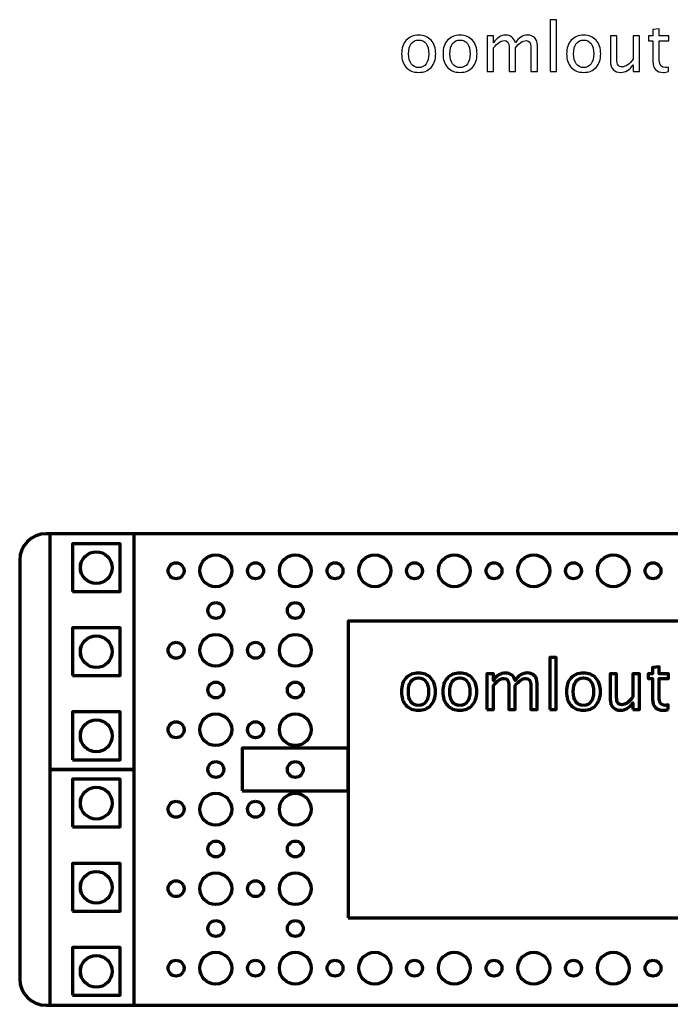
# Model space of a CAD drawing. Header units: centimetres. Extents: x -27.4 to 24.7, y -31.9 to 14.1.
# Drawn here: x -24.7 to -12.41, y -4.45 to 14.15 of the extents above; entities that cross this region are included whole.
import ezdxf

# ---------------------------------------------------------------- set-up
doc = ezdxf.new("R2010")
doc.units = ezdxf.units.CM
doc.header["$MEASUREMENT"] = 0
doc.layers.add('Layer 1', color=7, linetype='Continuous')

msp = doc.modelspace()

# ---------------------------------------------------------------- linework, layer by layer
at = {"layer": 'Layer 1', "color": 4, "lineweight": 106}
for points in [[(-24.12999, 0), (-22.54249, 0), (-22.54249, 4.445), (-24.12999, 4.445), (-24.12999, 0)], [(-23.70598, 3.36), (-22.80598, 3.36), (-22.80598, 4.26), (-23.70598, 4.26), (-23.70598, 3.36)], [(-23.70598, 1.7725), (-22.80598, 1.7725), (-22.80598, 2.6725), (-23.70598, 2.6725), (-23.70598, 1.7725)], [(-23.70598, 0.185), (-22.80598, 0.185), (-22.80598, 1.085), (-23.70598, 1.085), (-23.70598, 0.185)], [(-20.49999, -0.4), (-18.49999, -0.4), (-18.49999, 0.4), (-20.49999, 0.4), (-20.49999, -0.4)], [(-24.12999, -4.445), (-22.54249, -4.445), (-22.54249, 0), (-24.12999, 0), (-24.12999, -4.445)], [(-23.70598, -1.085), (-22.80598, -1.085), (-22.80598, -0.185), (-23.70598, -0.185), (-23.70598, -1.085)], [(-23.70598, -2.6725), (-22.80598, -2.6725), (-22.80598, -1.7725), (-23.70598, -1.7725), (-23.70598, -2.6725)], [(-23.70598, -4.26), (-22.80598, -4.26), (-22.80598, -3.36), (-23.70598, -3.36), (-23.70598, -4.26)]]:
    msp.add_lwpolyline(points, close=True, dxfattribs=at)
at = {"layer": 'Layer 1', "color": 5, "lineweight": 106}
msp.add_lwpolyline([(-18.5, -2.8), (18.5, -2.8), (18.5, 2.8), (-18.5, 2.8), (-18.5, -2.8)], close=True, dxfattribs=at)
at = {"layer": 'Layer 1', "lineweight": 106}
for centre, major_axis in [((-23.256, 3.81), (0, 0.3)), ((-20.99999, 3.74999), (0, 0.30001)), ((-19.49999, 3.74999), (0, 0.30001)), ((-17.99999, 3.74999), (0, 0.30001)), ((-16.49999, 3.74999), (0, 0.30001)), ((-14.99999, 3.74999), (0, 0.30001)), ((-13.49999, 3.74999), (0, 0.30001)), ((-21.75, 3.75), (0, 0.15)), ((-20.25, 3.75), (0, 0.15)), ((-18.75, 3.75), (0, 0.15)), ((-17.25, 3.75), (0, 0.15)), ((-15.75, 3.75), (0, 0.15)), ((-14.25, 3.75), (0, 0.15)), ((-12.75, 3.75), (0, 0.15)), ((-21, 3), (0, 0.15)), ((-19.5, 3), (0, 0.15)), ((-23.256, 2.2225), (0, 0.3)), ((-20.99999, 2.24999), (0, 0.30001)), ((-19.49999, 2.24999), (0, 0.30001)), ((-21.75, 2.25), (0, 0.15)), ((-20.25, 2.25), (0, 0.15)), ((-21, 1.5), (0, 0.15)), ((-19.5, 1.5), (0, 0.15)), ((-23.256, 0.635), (0, 0.3)), ((-20.99999, 0.74999), (0, 0.30001)), ((-19.49999, 0.74999), (0, 0.30001)), ((-21.75, 0.75), (0, 0.15)), ((-20.25, 0.75), (0, 0.15)), ((-21, 0), (0, 0.15)), ((-19.5, 0), (0, 0.15)), ((-23.256, -0.635), (0, 0.3)), ((-20.99999, -0.75001), (0, 0.30001)), ((-19.49999, -0.75001), (0, 0.30001)), ((-21.75, -0.75), (0, 0.15)), ((-20.25, -0.75), (0, 0.15)), ((-21, -1.5), (0, 0.15)), ((-19.5, -1.5), (0, 0.15)), ((-23.256, -2.2225), (0, 0.3)), ((-20.99999, -2.25001), (0, 0.30001)), ((-19.49999, -2.25001), (0, 0.30001)), ((-21.75, -2.25), (0, 0.15)), ((-20.25, -2.25), (0, 0.15)), ((-21, -3), (0, 0.15)), ((-19.5, -3), (0, 0.15)), ((-23.256, -3.81), (0, 0.3)), ((-20.99999, -3.75001), (0, 0.30001)), ((-19.49999, -3.75001), (0, 0.30001)), ((-17.99999, -3.75001), (0, 0.30001)), ((-16.49999, -3.75001), (0, 0.30001)), ((-14.99999, -3.75001), (0, 0.30001)), ((-13.49999, -3.75001), (0, 0.30001)), ((-21.75, -3.75), (0, 0.15)), ((-20.25, -3.75), (0, 0.15)), ((-18.75, -3.75), (0, 0.15)), ((-17.25, -3.75), (0, 0.15)), ((-15.75, -3.75), (0, 0.15)), ((-14.25, -3.75), (0, 0.15)), ((-12.75, -3.75), (0, 0.15))]:
    msp.add_ellipse(centre, major_axis=major_axis, ratio=1, dxfattribs=at)
at = {"layer": 'Layer 1', "color": 4, "lineweight": 106}
for centre in [(-23.25598, 3.81), (-23.25598, 2.2225), (-23.25598, 0.635), (-23.25598, -0.635), (-23.25598, -2.2225), (-23.25598, -3.81)]:
    msp.add_ellipse(centre, major_axis=(0, 0.3), ratio=1, dxfattribs=at)
at = {"layer": 'Layer 1'}
for points, knots in [([(-14.69368, 13.17044), (-14.69368, 13.17044), (-14.69368, 14.14961), (-14.69368, 14.14961), (-14.69368, 14.14961), (-14.69368, 14.14961), (-14.57176, 14.14961), (-14.57176, 14.14961), (-14.57176, 14.14961), (-14.57176, 14.14961), (-14.57176, 13.17044), (-14.57176, 13.17044), (-14.57176, 13.17044), (-14.57176, 13.17044), (-14.69368, 13.17044), (-14.69368, 13.17044)], [0, 0, 0, 0, 0.2, 0.2, 0.2, 0.2, 0.4, 0.4, 0.4, 0.4, 0.6, 0.6, 0.6, 0.6, 1, 1, 1, 1]), ([(-12.45721, 13.17065), (-12.49489, 13.16028), (-12.52769, 13.1552), (-12.55542, 13.1552), (-12.55542, 13.1552), (-12.61765, 13.1552), (-12.66612, 13.17298), (-12.70084, 13.20854), (-12.70084, 13.20854), (-12.73576, 13.2441), (-12.75312, 13.29342), (-12.75312, 13.35671), (-12.75312, 13.35671), (-12.75312, 13.35671), (-12.75312, 13.7521), (-12.75312, 13.7521), (-12.75312, 13.7521), (-12.75312, 13.7521), (-12.83736, 13.7521), (-12.83736, 13.7521), (-12.83736, 13.7521), (-12.83736, 13.7521), (-12.83736, 13.84354), (-12.83736, 13.84354), (-12.83736, 13.84354), (-12.83736, 13.84354), (-12.75312, 13.84354), (-12.75312, 13.84354), (-12.75312, 13.84354), (-12.75312, 13.84354), (-12.75312, 13.96525), (-12.75312, 13.96525), (-12.75312, 13.96525), (-12.75312, 13.96525), (-12.6312, 13.97689), (-12.6312, 13.97689), (-12.6312, 13.97689), (-12.6312, 13.97689), (-12.6312, 13.84354), (-12.6312, 13.84354), (-12.6312, 13.84354), (-12.6312, 13.84354), (-12.45467, 13.84354), (-12.45467, 13.84354), (-12.45467, 13.84354), (-12.45467, 13.84354), (-12.45467, 13.7521), (-12.45467, 13.7521), (-12.45467, 13.7521), (-12.45467, 13.7521), (-12.6312, 13.7521), (-12.6312, 13.7521), (-12.6312, 13.7521), (-12.6312, 13.7521), (-12.6312, 13.37872), (-12.6312, 13.37872), (-12.6312, 13.37872), (-12.6312, 13.29067), (-12.59289, 13.24664), (-12.51648, 13.24664), (-12.51648, 13.24664), (-12.50018, 13.24664), (-12.48049, 13.24939), (-12.45721, 13.25468), (-12.45721, 13.25468), (-12.45721, 13.25468), (-12.45721, 13.17065), (-12.45721, 13.17065)], [0, 0, 0, 0, 0.05555556, 0.05555556, 0.05555556, 0.05555556, 0.11111111, 0.11111111, 0.11111111, 0.11111111, 0.16666667, 0.16666667, 0.16666667, 0.16666667, 0.22222222, 0.22222222, 0.22222222, 0.22222222, 0.27777778, 0.27777778, 0.27777778, 0.27777778, 0.33333333, 0.33333333, 0.33333333, 0.33333333, 0.38888889, 0.38888889, 0.38888889, 0.38888889, 0.44444444, 0.44444444, 0.44444444, 0.44444444, 0.5, 0.5, 0.5, 0.5, 0.55555556, 0.55555556, 0.55555556, 0.55555556, 0.61111111, 0.61111111, 0.61111111, 0.61111111, 0.66666667, 0.66666667, 0.66666667, 0.66666667, 0.72222222, 0.72222222, 0.72222222, 0.72222222, 0.77777778, 0.77777778, 0.77777778, 0.77777778, 0.83333333, 0.83333333, 0.83333333, 0.83333333, 0.88888889, 0.88888889, 0.88888889, 0.88888889, 1, 1, 1, 1]), ([(-17.17187, 13.1552), (-17.27072, 13.1552), (-17.34903, 13.18674), (-17.40661, 13.24982), (-17.40661, 13.24982), (-17.46439, 13.31289), (-17.49318, 13.39862), (-17.49318, 13.50678), (-17.49318, 13.50678), (-17.49318, 13.61473), (-17.46439, 13.70024), (-17.40661, 13.76311), (-17.40661, 13.76311), (-17.34903, 13.82597), (-17.27072, 13.85751), (-17.17187, 13.85751), (-17.17187, 13.85751), (-17.07302, 13.85751), (-16.9947, 13.82597), (-16.93713, 13.76311), (-16.93713, 13.76311), (-16.87935, 13.70024), (-16.85056, 13.61473), (-16.85056, 13.50678), (-16.85056, 13.50678), (-16.85056, 13.39862), (-16.87935, 13.31289), (-16.93713, 13.24982), (-16.93713, 13.24982), (-16.9947, 13.18674), (-17.07302, 13.1552), (-17.17187, 13.1552)], [0, 0, 0, 0, 0.11111111, 0.11111111, 0.11111111, 0.11111111, 0.22222222, 0.22222222, 0.22222222, 0.22222222, 0.33333333, 0.33333333, 0.33333333, 0.33333333, 0.44444444, 0.44444444, 0.44444444, 0.44444444, 0.55555556, 0.55555556, 0.55555556, 0.55555556, 0.66666667, 0.66666667, 0.66666667, 0.66666667, 0.77777778, 0.77777778, 0.77777778, 0.77777778, 1, 1, 1, 1]), ([(-17.17208, 13.24664), (-17.11176, 13.24664), (-17.06477, 13.26929), (-17.03132, 13.3148), (-17.03132, 13.3148), (-16.99809, 13.36009), (-16.98137, 13.42423), (-16.98137, 13.50678), (-16.98137, 13.50678), (-16.98137, 13.58912), (-16.99809, 13.65304), (-17.03132, 13.69834), (-17.03132, 13.69834), (-17.06477, 13.74342), (-17.11176, 13.76607), (-17.17208, 13.76607), (-17.17208, 13.76607), (-17.23262, 13.76607), (-17.27961, 13.74342), (-17.31263, 13.69834), (-17.31263, 13.69834), (-17.34586, 13.65304), (-17.36237, 13.58912), (-17.36237, 13.50678), (-17.36237, 13.50678), (-17.36237, 13.42423), (-17.34586, 13.36009), (-17.31263, 13.3148), (-17.31263, 13.3148), (-17.27961, 13.26929), (-17.23262, 13.24664), (-17.17208, 13.24664)], [0, 0, 0, 0, 0.11111111, 0.11111111, 0.11111111, 0.11111111, 0.22222222, 0.22222222, 0.22222222, 0.22222222, 0.33333333, 0.33333333, 0.33333333, 0.33333333, 0.44444444, 0.44444444, 0.44444444, 0.44444444, 0.55555556, 0.55555556, 0.55555556, 0.55555556, 0.66666667, 0.66666667, 0.66666667, 0.66666667, 0.77777778, 0.77777778, 0.77777778, 0.77777778, 1, 1, 1, 1]), ([(-16.39167, 13.1552), (-16.49052, 13.1552), (-16.56883, 13.18674), (-16.62641, 13.24982), (-16.62641, 13.24982), (-16.68419, 13.31289), (-16.71298, 13.39862), (-16.71298, 13.50678), (-16.71298, 13.50678), (-16.71298, 13.61473), (-16.68419, 13.70024), (-16.62641, 13.76311), (-16.62641, 13.76311), (-16.56883, 13.82597), (-16.49052, 13.85751), (-16.39167, 13.85751), (-16.39167, 13.85751), (-16.29282, 13.85751), (-16.2145, 13.82597), (-16.15693, 13.76311), (-16.15693, 13.76311), (-16.09915, 13.70024), (-16.07036, 13.61473), (-16.07036, 13.50678), (-16.07036, 13.50678), (-16.07036, 13.39862), (-16.09915, 13.31289), (-16.15693, 13.24982), (-16.15693, 13.24982), (-16.2145, 13.18674), (-16.29282, 13.1552), (-16.39167, 13.1552)], [0, 0, 0, 0, 0.11111111, 0.11111111, 0.11111111, 0.11111111, 0.22222222, 0.22222222, 0.22222222, 0.22222222, 0.33333333, 0.33333333, 0.33333333, 0.33333333, 0.44444444, 0.44444444, 0.44444444, 0.44444444, 0.55555556, 0.55555556, 0.55555556, 0.55555556, 0.66666667, 0.66666667, 0.66666667, 0.66666667, 0.77777778, 0.77777778, 0.77777778, 0.77777778, 1, 1, 1, 1]), ([(-16.39188, 13.24664), (-16.33156, 13.24664), (-16.28457, 13.26929), (-16.25112, 13.3148), (-16.25112, 13.3148), (-16.21789, 13.36009), (-16.20117, 13.42423), (-16.20117, 13.50678), (-16.20117, 13.50678), (-16.20117, 13.58912), (-16.21789, 13.65304), (-16.25112, 13.69834), (-16.25112, 13.69834), (-16.28457, 13.74342), (-16.33156, 13.76607), (-16.39188, 13.76607), (-16.39188, 13.76607), (-16.45242, 13.76607), (-16.49941, 13.74342), (-16.53243, 13.69834), (-16.53243, 13.69834), (-16.56566, 13.65304), (-16.58217, 13.58912), (-16.58217, 13.50678), (-16.58217, 13.50678), (-16.58217, 13.42423), (-16.56566, 13.36009), (-16.53243, 13.3148), (-16.53243, 13.3148), (-16.49941, 13.26929), (-16.45242, 13.24664), (-16.39188, 13.24664)], [0, 0, 0, 0, 0.11111111, 0.11111111, 0.11111111, 0.11111111, 0.22222222, 0.22222222, 0.22222222, 0.22222222, 0.33333333, 0.33333333, 0.33333333, 0.33333333, 0.44444444, 0.44444444, 0.44444444, 0.44444444, 0.55555556, 0.55555556, 0.55555556, 0.55555556, 0.66666667, 0.66666667, 0.66666667, 0.66666667, 0.77777778, 0.77777778, 0.77777778, 0.77777778, 1, 1, 1, 1]), ([(-15.87944, 13.17044), (-15.87944, 13.17044), (-15.87944, 13.84354), (-15.87944, 13.84354), (-15.87944, 13.84354), (-15.87944, 13.84354), (-15.75752, 13.84354), (-15.75752, 13.84354), (-15.75752, 13.84354), (-15.75752, 13.84354), (-15.75752, 13.71633), (-15.75752, 13.71633), (-15.75752, 13.71633), (-15.69804, 13.81052), (-15.62184, 13.85751), (-15.5285, 13.85751), (-15.5285, 13.85751), (-15.43854, 13.85751), (-15.37737, 13.81052), (-15.34477, 13.71633), (-15.34477, 13.71633), (-15.28698, 13.81137), (-15.21163, 13.85878), (-15.11913, 13.85878), (-15.11913, 13.85878), (-15.06008, 13.85878), (-15.01415, 13.84142), (-14.98134, 13.8065), (-14.98134, 13.8065), (-14.94853, 13.77157), (-14.93202, 13.72268), (-14.93202, 13.65981), (-14.93202, 13.65981), (-14.93202, 13.65981), (-14.93202, 13.17044), (-14.93202, 13.17044), (-14.93202, 13.17044), (-14.93202, 13.17044), (-15.05394, 13.17044), (-15.05394, 13.17044), (-15.05394, 13.17044), (-15.05394, 13.17044), (-15.05394, 13.63971), (-15.05394, 13.63971), (-15.05394, 13.63971), (-15.05394, 13.71633), (-15.08442, 13.75464), (-15.14538, 13.75464), (-15.14538, 13.75464), (-15.20867, 13.75464), (-15.27513, 13.70998), (-15.34477, 13.62044), (-15.34477, 13.62044), (-15.34477, 13.62044), (-15.34477, 13.17044), (-15.34477, 13.17044), (-15.34477, 13.17044), (-15.34477, 13.17044), (-15.46669, 13.17044), (-15.46669, 13.17044), (-15.46669, 13.17044), (-15.46669, 13.17044), (-15.46669, 13.64013), (-15.46669, 13.64013), (-15.46669, 13.64013), (-15.46669, 13.71739), (-15.49759, 13.75591), (-15.55961, 13.75591), (-15.55961, 13.75591), (-15.62121, 13.75591), (-15.68725, 13.71104), (-15.75752, 13.62108), (-15.75752, 13.62108), (-15.75752, 13.62108), (-15.75752, 13.17044), (-15.75752, 13.17044), (-15.75752, 13.17044), (-15.75752, 13.17044), (-15.87944, 13.17044), (-15.87944, 13.17044)], [0, 0, 0, 0, 0.04761905, 0.04761905, 0.04761905, 0.04761905, 0.0952381, 0.0952381, 0.0952381, 0.0952381, 0.14285714, 0.14285714, 0.14285714, 0.14285714, 0.19047619, 0.19047619, 0.19047619, 0.19047619, 0.23809524, 0.23809524, 0.23809524, 0.23809524, 0.28571429, 0.28571429, 0.28571429, 0.28571429, 0.33333333, 0.33333333, 0.33333333, 0.33333333, 0.38095238, 0.38095238, 0.38095238, 0.38095238, 0.42857143, 0.42857143, 0.42857143, 0.42857143, 0.47619048, 0.47619048, 0.47619048, 0.47619048, 0.52380952, 0.52380952, 0.52380952, 0.52380952, 0.57142857, 0.57142857, 0.57142857, 0.57142857, 0.61904762, 0.61904762, 0.61904762, 0.61904762, 0.66666667, 0.66666667, 0.66666667, 0.66666667, 0.71428571, 0.71428571, 0.71428571, 0.71428571, 0.76190476, 0.76190476, 0.76190476, 0.76190476, 0.80952381, 0.80952381, 0.80952381, 0.80952381, 0.85714286, 0.85714286, 0.85714286, 0.85714286, 0.9047619, 0.9047619, 0.9047619, 0.9047619, 1, 1, 1, 1]), ([(-14.05868, 13.1552), (-14.15753, 13.1552), (-14.23584, 13.18674), (-14.29342, 13.24982), (-14.29342, 13.24982), (-14.3512, 13.31289), (-14.37999, 13.39862), (-14.37999, 13.50678), (-14.37999, 13.50678), (-14.37999, 13.61473), (-14.3512, 13.70024), (-14.29342, 13.76311), (-14.29342, 13.76311), (-14.23584, 13.82597), (-14.15753, 13.85751), (-14.05868, 13.85751), (-14.05868, 13.85751), (-13.95983, 13.85751), (-13.88151, 13.82597), (-13.82394, 13.76311), (-13.82394, 13.76311), (-13.76616, 13.70024), (-13.73737, 13.61473), (-13.73737, 13.50678), (-13.73737, 13.50678), (-13.73737, 13.39862), (-13.76616, 13.31289), (-13.82394, 13.24982), (-13.82394, 13.24982), (-13.88151, 13.18674), (-13.95983, 13.1552), (-14.05868, 13.1552)], [0, 0, 0, 0, 0.11111111, 0.11111111, 0.11111111, 0.11111111, 0.22222222, 0.22222222, 0.22222222, 0.22222222, 0.33333333, 0.33333333, 0.33333333, 0.33333333, 0.44444444, 0.44444444, 0.44444444, 0.44444444, 0.55555556, 0.55555556, 0.55555556, 0.55555556, 0.66666667, 0.66666667, 0.66666667, 0.66666667, 0.77777778, 0.77777778, 0.77777778, 0.77777778, 1, 1, 1, 1]), ([(-14.05889, 13.24664), (-13.99857, 13.24664), (-13.95158, 13.26929), (-13.91813, 13.3148), (-13.91813, 13.3148), (-13.8849, 13.36009), (-13.86818, 13.42423), (-13.86818, 13.50678), (-13.86818, 13.50678), (-13.86818, 13.58912), (-13.8849, 13.65304), (-13.91813, 13.69834), (-13.91813, 13.69834), (-13.95158, 13.74342), (-13.99857, 13.76607), (-14.05889, 13.76607), (-14.05889, 13.76607), (-14.11943, 13.76607), (-14.16642, 13.74342), (-14.19944, 13.69834), (-14.19944, 13.69834), (-14.23267, 13.65304), (-14.24918, 13.58912), (-14.24918, 13.50678), (-14.24918, 13.50678), (-14.24918, 13.42423), (-14.23267, 13.36009), (-14.19944, 13.3148), (-14.19944, 13.3148), (-14.16642, 13.26929), (-14.11943, 13.24664), (-14.05889, 13.24664)], [0, 0, 0, 0, 0.11111111, 0.11111111, 0.11111111, 0.11111111, 0.22222222, 0.22222222, 0.22222222, 0.22222222, 0.33333333, 0.33333333, 0.33333333, 0.33333333, 0.44444444, 0.44444444, 0.44444444, 0.44444444, 0.55555556, 0.55555556, 0.55555556, 0.55555556, 0.66666667, 0.66666667, 0.66666667, 0.66666667, 0.77777778, 0.77777778, 0.77777778, 0.77777778, 1, 1, 1, 1]), ([(-13.12481, 13.17044), (-13.12481, 13.17044), (-13.12481, 13.29702), (-13.12481, 13.29702), (-13.12481, 13.29702), (-13.18979, 13.2024), (-13.26874, 13.1552), (-13.36145, 13.1552), (-13.36145, 13.1552), (-13.4203, 13.1552), (-13.46707, 13.17362), (-13.50179, 13.21066), (-13.50179, 13.21066), (-13.53671, 13.2477), (-13.55407, 13.29744), (-13.55407, 13.36031), (-13.55407, 13.36031), (-13.55407, 13.36031), (-13.55407, 13.84354), (-13.55407, 13.84354), (-13.55407, 13.84354), (-13.55407, 13.84354), (-13.43215, 13.84354), (-13.43215, 13.84354), (-13.43215, 13.84354), (-13.43215, 13.84354), (-13.43215, 13.4001), (-13.43215, 13.4001), (-13.43215, 13.4001), (-13.43215, 13.34951), (-13.42474, 13.31374), (-13.41014, 13.29257), (-13.41014, 13.29257), (-13.39532, 13.27119), (-13.37077, 13.26061), (-13.33626, 13.26061), (-13.33626, 13.26061), (-13.26176, 13.26061), (-13.19106, 13.30951), (-13.12481, 13.40751), (-13.12481, 13.40751), (-13.12481, 13.40751), (-13.12481, 13.84354), (-13.12481, 13.84354), (-13.12481, 13.84354), (-13.12481, 13.84354), (-13.00289, 13.84354), (-13.00289, 13.84354), (-13.00289, 13.84354), (-13.00289, 13.84354), (-13.00289, 13.17044), (-13.00289, 13.17044), (-13.00289, 13.17044), (-13.00289, 13.17044), (-13.12481, 13.17044), (-13.12481, 13.17044)], [0, 0, 0, 0, 0.06666667, 0.06666667, 0.06666667, 0.06666667, 0.13333333, 0.13333333, 0.13333333, 0.13333333, 0.2, 0.2, 0.2, 0.2, 0.26666667, 0.26666667, 0.26666667, 0.26666667, 0.33333333, 0.33333333, 0.33333333, 0.33333333, 0.4, 0.4, 0.4, 0.4, 0.46666667, 0.46666667, 0.46666667, 0.46666667, 0.53333333, 0.53333333, 0.53333333, 0.53333333, 0.6, 0.6, 0.6, 0.6, 0.66666667, 0.66666667, 0.66666667, 0.66666667, 0.73333333, 0.73333333, 0.73333333, 0.73333333, 0.8, 0.8, 0.8, 0.8, 0.86666667, 0.86666667, 0.86666667, 0.86666667, 1, 1, 1, 1])]:
    msp.add_open_spline(points, degree=3, knots=knots, dxfattribs=at)
at = {"layer": 'Layer 1', "lineweight": 106}
msp.add_open_spline([(-24.7, -3.95), (-24.7, -3.95), (-24.7, 3.95), (-24.7, 3.95), (-24.7, 3.95), (-24.7, 4.22614), (-24.47614, 4.45), (-24.2, 4.45), (-24.2, 4.45), (-24.2, 4.45), (24.2, 4.45), (24.2, 4.45), (24.2, 4.45), (24.47614, 4.45), (24.7, 4.22614), (24.7, 3.95), (24.7, 3.95), (24.7, 3.95), (24.7, -3.95), (24.7, -3.95), (24.7, -3.95), (24.7, -4.22614), (24.47614, -4.45), (24.2, -4.45), (24.2, -4.45), (24.2, -4.45), (-24.2, -4.45), (-24.2, -4.45), (-24.2, -4.45), (-24.47614, -4.45), (-24.7, -4.22614), (-24.7, -3.95)], degree=3, knots=[0, 0, 0, 0, 0.11111111, 0.11111111, 0.11111111, 0.11111111, 0.22222222, 0.22222222, 0.22222222, 0.22222222, 0.33333333, 0.33333333, 0.33333333, 0.33333333, 0.44444444, 0.44444444, 0.44444444, 0.44444444, 0.55555556, 0.55555556, 0.55555556, 0.55555556, 0.66666667, 0.66666667, 0.66666667, 0.66666667, 0.77777778, 0.77777778, 0.77777778, 0.77777778, 1, 1, 1, 1], dxfattribs=at)
at = {"layer": 'Layer 1', "color": 5, "lineweight": 106}
for points, knots in [([(-14.69842, 1.13296), (-14.69842, 1.13296), (-14.69842, 2.11213), (-14.69842, 2.11213), (-14.69842, 2.11213), (-14.69842, 2.11213), (-14.5765, 2.11213), (-14.5765, 2.11213), (-14.5765, 2.11213), (-14.5765, 2.11213), (-14.5765, 1.13296), (-14.5765, 1.13296), (-14.5765, 1.13296), (-14.5765, 1.13296), (-14.69842, 1.13296), (-14.69842, 1.13296)], [0, 0, 0, 0, 0.2, 0.2, 0.2, 0.2, 0.4, 0.4, 0.4, 0.4, 0.6, 0.6, 0.6, 0.6, 1, 1, 1, 1]), ([(-12.46195, 1.13317), (-12.49963, 1.1228), (-12.53243, 1.11772), (-12.56016, 1.11772), (-12.56016, 1.11772), (-12.62239, 1.11772), (-12.67086, 1.1355), (-12.70558, 1.17106), (-12.70558, 1.17106), (-12.7405, 1.20662), (-12.75786, 1.25594), (-12.75786, 1.31923), (-12.75786, 1.31923), (-12.75786, 1.31923), (-12.75786, 1.71462), (-12.75786, 1.71462), (-12.75786, 1.71462), (-12.75786, 1.71462), (-12.8421, 1.71462), (-12.8421, 1.71462), (-12.8421, 1.71462), (-12.8421, 1.71462), (-12.8421, 1.80606), (-12.8421, 1.80606), (-12.8421, 1.80606), (-12.8421, 1.80606), (-12.75786, 1.80606), (-12.75786, 1.80606), (-12.75786, 1.80606), (-12.75786, 1.80606), (-12.75786, 1.92777), (-12.75786, 1.92777), (-12.75786, 1.92777), (-12.75786, 1.92777), (-12.63594, 1.93941), (-12.63594, 1.93941), (-12.63594, 1.93941), (-12.63594, 1.93941), (-12.63594, 1.80606), (-12.63594, 1.80606), (-12.63594, 1.80606), (-12.63594, 1.80606), (-12.45941, 1.80606), (-12.45941, 1.80606), (-12.45941, 1.80606), (-12.45941, 1.80606), (-12.45941, 1.71462), (-12.45941, 1.71462), (-12.45941, 1.71462), (-12.45941, 1.71462), (-12.63594, 1.71462), (-12.63594, 1.71462), (-12.63594, 1.71462), (-12.63594, 1.71462), (-12.63594, 1.34124), (-12.63594, 1.34124), (-12.63594, 1.34124), (-12.63594, 1.25319), (-12.59763, 1.20916), (-12.52122, 1.20916), (-12.52122, 1.20916), (-12.50492, 1.20916), (-12.48523, 1.21191), (-12.46195, 1.2172), (-12.46195, 1.2172), (-12.46195, 1.2172), (-12.46195, 1.13317), (-12.46195, 1.13317)], [0, 0, 0, 0, 0.05555556, 0.05555556, 0.05555556, 0.05555556, 0.11111111, 0.11111111, 0.11111111, 0.11111111, 0.16666667, 0.16666667, 0.16666667, 0.16666667, 0.22222222, 0.22222222, 0.22222222, 0.22222222, 0.27777778, 0.27777778, 0.27777778, 0.27777778, 0.33333333, 0.33333333, 0.33333333, 0.33333333, 0.38888889, 0.38888889, 0.38888889, 0.38888889, 0.44444444, 0.44444444, 0.44444444, 0.44444444, 0.5, 0.5, 0.5, 0.5, 0.55555556, 0.55555556, 0.55555556, 0.55555556, 0.61111111, 0.61111111, 0.61111111, 0.61111111, 0.66666667, 0.66666667, 0.66666667, 0.66666667, 0.72222222, 0.72222222, 0.72222222, 0.72222222, 0.77777778, 0.77777778, 0.77777778, 0.77777778, 0.83333333, 0.83333333, 0.83333333, 0.83333333, 0.88888889, 0.88888889, 0.88888889, 0.88888889, 1, 1, 1, 1]), ([(-17.17661, 1.11772), (-17.27546, 1.11772), (-17.35377, 1.14926), (-17.41135, 1.21234), (-17.41135, 1.21234), (-17.46913, 1.27541), (-17.49792, 1.36114), (-17.49792, 1.4693), (-17.49792, 1.4693), (-17.49792, 1.57725), (-17.46913, 1.66276), (-17.41135, 1.72563), (-17.41135, 1.72563), (-17.35377, 1.78849), (-17.27546, 1.82003), (-17.17661, 1.82003), (-17.17661, 1.82003), (-17.07776, 1.82003), (-16.99944, 1.78849), (-16.94187, 1.72563), (-16.94187, 1.72563), (-16.88409, 1.66276), (-16.8553, 1.57725), (-16.8553, 1.4693), (-16.8553, 1.4693), (-16.8553, 1.36114), (-16.88409, 1.27541), (-16.94187, 1.21234), (-16.94187, 1.21234), (-16.99944, 1.14926), (-17.07776, 1.11772), (-17.17661, 1.11772)], [0, 0, 0, 0, 0.11111111, 0.11111111, 0.11111111, 0.11111111, 0.22222222, 0.22222222, 0.22222222, 0.22222222, 0.33333333, 0.33333333, 0.33333333, 0.33333333, 0.44444444, 0.44444444, 0.44444444, 0.44444444, 0.55555556, 0.55555556, 0.55555556, 0.55555556, 0.66666667, 0.66666667, 0.66666667, 0.66666667, 0.77777778, 0.77777778, 0.77777778, 0.77777778, 1, 1, 1, 1]), ([(-17.17682, 1.20916), (-17.1165, 1.20916), (-17.06951, 1.23181), (-17.03606, 1.27732), (-17.03606, 1.27732), (-17.00283, 1.32261), (-16.98611, 1.38675), (-16.98611, 1.4693), (-16.98611, 1.4693), (-16.98611, 1.55164), (-17.00283, 1.61556), (-17.03606, 1.66086), (-17.03606, 1.66086), (-17.06951, 1.70594), (-17.1165, 1.72859), (-17.17682, 1.72859), (-17.17682, 1.72859), (-17.23736, 1.72859), (-17.28435, 1.70594), (-17.31737, 1.66086), (-17.31737, 1.66086), (-17.3506, 1.61556), (-17.36711, 1.55164), (-17.36711, 1.4693), (-17.36711, 1.4693), (-17.36711, 1.38675), (-17.3506, 1.32261), (-17.31737, 1.27732), (-17.31737, 1.27732), (-17.28435, 1.23181), (-17.23736, 1.20916), (-17.17682, 1.20916)], [0, 0, 0, 0, 0.11111111, 0.11111111, 0.11111111, 0.11111111, 0.22222222, 0.22222222, 0.22222222, 0.22222222, 0.33333333, 0.33333333, 0.33333333, 0.33333333, 0.44444444, 0.44444444, 0.44444444, 0.44444444, 0.55555556, 0.55555556, 0.55555556, 0.55555556, 0.66666667, 0.66666667, 0.66666667, 0.66666667, 0.77777778, 0.77777778, 0.77777778, 0.77777778, 1, 1, 1, 1]), ([(-16.39641, 1.11772), (-16.49526, 1.11772), (-16.57357, 1.14926), (-16.63115, 1.21234), (-16.63115, 1.21234), (-16.68893, 1.27541), (-16.71772, 1.36114), (-16.71772, 1.4693), (-16.71772, 1.4693), (-16.71772, 1.57725), (-16.68893, 1.66276), (-16.63115, 1.72563), (-16.63115, 1.72563), (-16.57357, 1.78849), (-16.49526, 1.82003), (-16.39641, 1.82003), (-16.39641, 1.82003), (-16.29756, 1.82003), (-16.21924, 1.78849), (-16.16167, 1.72563), (-16.16167, 1.72563), (-16.10389, 1.66276), (-16.0751, 1.57725), (-16.0751, 1.4693), (-16.0751, 1.4693), (-16.0751, 1.36114), (-16.10389, 1.27541), (-16.16167, 1.21234), (-16.16167, 1.21234), (-16.21924, 1.14926), (-16.29756, 1.11772), (-16.39641, 1.11772)], [0, 0, 0, 0, 0.11111111, 0.11111111, 0.11111111, 0.11111111, 0.22222222, 0.22222222, 0.22222222, 0.22222222, 0.33333333, 0.33333333, 0.33333333, 0.33333333, 0.44444444, 0.44444444, 0.44444444, 0.44444444, 0.55555556, 0.55555556, 0.55555556, 0.55555556, 0.66666667, 0.66666667, 0.66666667, 0.66666667, 0.77777778, 0.77777778, 0.77777778, 0.77777778, 1, 1, 1, 1]), ([(-16.39662, 1.20916), (-16.3363, 1.20916), (-16.28931, 1.23181), (-16.25586, 1.27732), (-16.25586, 1.27732), (-16.22263, 1.32261), (-16.20591, 1.38675), (-16.20591, 1.4693), (-16.20591, 1.4693), (-16.20591, 1.55164), (-16.22263, 1.61556), (-16.25586, 1.66086), (-16.25586, 1.66086), (-16.28931, 1.70594), (-16.3363, 1.72859), (-16.39662, 1.72859), (-16.39662, 1.72859), (-16.45716, 1.72859), (-16.50415, 1.70594), (-16.53717, 1.66086), (-16.53717, 1.66086), (-16.5704, 1.61556), (-16.58691, 1.55164), (-16.58691, 1.4693), (-16.58691, 1.4693), (-16.58691, 1.38675), (-16.5704, 1.32261), (-16.53717, 1.27732), (-16.53717, 1.27732), (-16.50415, 1.23181), (-16.45716, 1.20916), (-16.39662, 1.20916)], [0, 0, 0, 0, 0.11111111, 0.11111111, 0.11111111, 0.11111111, 0.22222222, 0.22222222, 0.22222222, 0.22222222, 0.33333333, 0.33333333, 0.33333333, 0.33333333, 0.44444444, 0.44444444, 0.44444444, 0.44444444, 0.55555556, 0.55555556, 0.55555556, 0.55555556, 0.66666667, 0.66666667, 0.66666667, 0.66666667, 0.77777778, 0.77777778, 0.77777778, 0.77777778, 1, 1, 1, 1]), ([(-15.88418, 1.13296), (-15.88418, 1.13296), (-15.88418, 1.80606), (-15.88418, 1.80606), (-15.88418, 1.80606), (-15.88418, 1.80606), (-15.76226, 1.80606), (-15.76226, 1.80606), (-15.76226, 1.80606), (-15.76226, 1.80606), (-15.76226, 1.67885), (-15.76226, 1.67885), (-15.76226, 1.67885), (-15.70278, 1.77304), (-15.62658, 1.82003), (-15.53324, 1.82003), (-15.53324, 1.82003), (-15.44328, 1.82003), (-15.38211, 1.77304), (-15.34951, 1.67885), (-15.34951, 1.67885), (-15.29172, 1.77389), (-15.21637, 1.8213), (-15.12387, 1.8213), (-15.12387, 1.8213), (-15.06482, 1.8213), (-15.01889, 1.80394), (-14.98608, 1.76902), (-14.98608, 1.76902), (-14.95327, 1.73409), (-14.93676, 1.6852), (-14.93676, 1.62233), (-14.93676, 1.62233), (-14.93676, 1.62233), (-14.93676, 1.13296), (-14.93676, 1.13296), (-14.93676, 1.13296), (-14.93676, 1.13296), (-15.05868, 1.13296), (-15.05868, 1.13296), (-15.05868, 1.13296), (-15.05868, 1.13296), (-15.05868, 1.60223), (-15.05868, 1.60223), (-15.05868, 1.60223), (-15.05868, 1.67885), (-15.08916, 1.71716), (-15.15012, 1.71716), (-15.15012, 1.71716), (-15.21341, 1.71716), (-15.27987, 1.6725), (-15.34951, 1.58296), (-15.34951, 1.58296), (-15.34951, 1.58296), (-15.34951, 1.13296), (-15.34951, 1.13296), (-15.34951, 1.13296), (-15.34951, 1.13296), (-15.47143, 1.13296), (-15.47143, 1.13296), (-15.47143, 1.13296), (-15.47143, 1.13296), (-15.47143, 1.60265), (-15.47143, 1.60265), (-15.47143, 1.60265), (-15.47143, 1.67991), (-15.50233, 1.71843), (-15.56435, 1.71843), (-15.56435, 1.71843), (-15.62595, 1.71843), (-15.69199, 1.67356), (-15.76226, 1.5836), (-15.76226, 1.5836), (-15.76226, 1.5836), (-15.76226, 1.13296), (-15.76226, 1.13296), (-15.76226, 1.13296), (-15.76226, 1.13296), (-15.88418, 1.13296), (-15.88418, 1.13296)], [0, 0, 0, 0, 0.04761905, 0.04761905, 0.04761905, 0.04761905, 0.0952381, 0.0952381, 0.0952381, 0.0952381, 0.14285714, 0.14285714, 0.14285714, 0.14285714, 0.19047619, 0.19047619, 0.19047619, 0.19047619, 0.23809524, 0.23809524, 0.23809524, 0.23809524, 0.28571429, 0.28571429, 0.28571429, 0.28571429, 0.33333333, 0.33333333, 0.33333333, 0.33333333, 0.38095238, 0.38095238, 0.38095238, 0.38095238, 0.42857143, 0.42857143, 0.42857143, 0.42857143, 0.47619048, 0.47619048, 0.47619048, 0.47619048, 0.52380952, 0.52380952, 0.52380952, 0.52380952, 0.57142857, 0.57142857, 0.57142857, 0.57142857, 0.61904762, 0.61904762, 0.61904762, 0.61904762, 0.66666667, 0.66666667, 0.66666667, 0.66666667, 0.71428571, 0.71428571, 0.71428571, 0.71428571, 0.76190476, 0.76190476, 0.76190476, 0.76190476, 0.80952381, 0.80952381, 0.80952381, 0.80952381, 0.85714286, 0.85714286, 0.85714286, 0.85714286, 0.9047619, 0.9047619, 0.9047619, 0.9047619, 1, 1, 1, 1]), ([(-14.06342, 1.11772), (-14.16227, 1.11772), (-14.24058, 1.14926), (-14.29816, 1.21234), (-14.29816, 1.21234), (-14.35594, 1.27541), (-14.38473, 1.36114), (-14.38473, 1.4693), (-14.38473, 1.4693), (-14.38473, 1.57725), (-14.35594, 1.66276), (-14.29816, 1.72563), (-14.29816, 1.72563), (-14.24058, 1.78849), (-14.16227, 1.82003), (-14.06342, 1.82003), (-14.06342, 1.82003), (-13.96457, 1.82003), (-13.88625, 1.78849), (-13.82868, 1.72563), (-13.82868, 1.72563), (-13.7709, 1.66276), (-13.74211, 1.57725), (-13.74211, 1.4693), (-13.74211, 1.4693), (-13.74211, 1.36114), (-13.7709, 1.27541), (-13.82868, 1.21234), (-13.82868, 1.21234), (-13.88625, 1.14926), (-13.96457, 1.11772), (-14.06342, 1.11772)], [0, 0, 0, 0, 0.11111111, 0.11111111, 0.11111111, 0.11111111, 0.22222222, 0.22222222, 0.22222222, 0.22222222, 0.33333333, 0.33333333, 0.33333333, 0.33333333, 0.44444444, 0.44444444, 0.44444444, 0.44444444, 0.55555556, 0.55555556, 0.55555556, 0.55555556, 0.66666667, 0.66666667, 0.66666667, 0.66666667, 0.77777778, 0.77777778, 0.77777778, 0.77777778, 1, 1, 1, 1]), ([(-14.06363, 1.20916), (-14.00331, 1.20916), (-13.95632, 1.23181), (-13.92287, 1.27732), (-13.92287, 1.27732), (-13.88964, 1.32261), (-13.87292, 1.38675), (-13.87292, 1.4693), (-13.87292, 1.4693), (-13.87292, 1.55164), (-13.88964, 1.61556), (-13.92287, 1.66086), (-13.92287, 1.66086), (-13.95632, 1.70594), (-14.00331, 1.72859), (-14.06363, 1.72859), (-14.06363, 1.72859), (-14.12417, 1.72859), (-14.17116, 1.70594), (-14.20418, 1.66086), (-14.20418, 1.66086), (-14.23741, 1.61556), (-14.25392, 1.55164), (-14.25392, 1.4693), (-14.25392, 1.4693), (-14.25392, 1.38675), (-14.23741, 1.32261), (-14.20418, 1.27732), (-14.20418, 1.27732), (-14.17116, 1.23181), (-14.12417, 1.20916), (-14.06363, 1.20916)], [0, 0, 0, 0, 0.11111111, 0.11111111, 0.11111111, 0.11111111, 0.22222222, 0.22222222, 0.22222222, 0.22222222, 0.33333333, 0.33333333, 0.33333333, 0.33333333, 0.44444444, 0.44444444, 0.44444444, 0.44444444, 0.55555556, 0.55555556, 0.55555556, 0.55555556, 0.66666667, 0.66666667, 0.66666667, 0.66666667, 0.77777778, 0.77777778, 0.77777778, 0.77777778, 1, 1, 1, 1]), ([(-13.12955, 1.13296), (-13.12955, 1.13296), (-13.12955, 1.25954), (-13.12955, 1.25954), (-13.12955, 1.25954), (-13.19453, 1.16492), (-13.27348, 1.11772), (-13.36619, 1.11772), (-13.36619, 1.11772), (-13.42504, 1.11772), (-13.47181, 1.13614), (-13.50653, 1.17318), (-13.50653, 1.17318), (-13.54145, 1.21022), (-13.55881, 1.25996), (-13.55881, 1.32283), (-13.55881, 1.32283), (-13.55881, 1.32283), (-13.55881, 1.80606), (-13.55881, 1.80606), (-13.55881, 1.80606), (-13.55881, 1.80606), (-13.43689, 1.80606), (-13.43689, 1.80606), (-13.43689, 1.80606), (-13.43689, 1.80606), (-13.43689, 1.36262), (-13.43689, 1.36262), (-13.43689, 1.36262), (-13.43689, 1.31203), (-13.42948, 1.27626), (-13.41488, 1.25509), (-13.41488, 1.25509), (-13.40006, 1.23371), (-13.37551, 1.22313), (-13.341, 1.22313), (-13.341, 1.22313), (-13.2665, 1.22313), (-13.1958, 1.27203), (-13.12955, 1.37003), (-13.12955, 1.37003), (-13.12955, 1.37003), (-13.12955, 1.80606), (-13.12955, 1.80606), (-13.12955, 1.80606), (-13.12955, 1.80606), (-13.00763, 1.80606), (-13.00763, 1.80606), (-13.00763, 1.80606), (-13.00763, 1.80606), (-13.00763, 1.13296), (-13.00763, 1.13296), (-13.00763, 1.13296), (-13.00763, 1.13296), (-13.12955, 1.13296), (-13.12955, 1.13296)], [0, 0, 0, 0, 0.06666667, 0.06666667, 0.06666667, 0.06666667, 0.13333333, 0.13333333, 0.13333333, 0.13333333, 0.2, 0.2, 0.2, 0.2, 0.26666667, 0.26666667, 0.26666667, 0.26666667, 0.33333333, 0.33333333, 0.33333333, 0.33333333, 0.4, 0.4, 0.4, 0.4, 0.46666667, 0.46666667, 0.46666667, 0.46666667, 0.53333333, 0.53333333, 0.53333333, 0.53333333, 0.6, 0.6, 0.6, 0.6, 0.66666667, 0.66666667, 0.66666667, 0.66666667, 0.73333333, 0.73333333, 0.73333333, 0.73333333, 0.8, 0.8, 0.8, 0.8, 0.86666667, 0.86666667, 0.86666667, 0.86666667, 1, 1, 1, 1])]:
    msp.add_open_spline(points, degree=3, knots=knots, dxfattribs=at)

doc.saveas('drawing.dxf')
